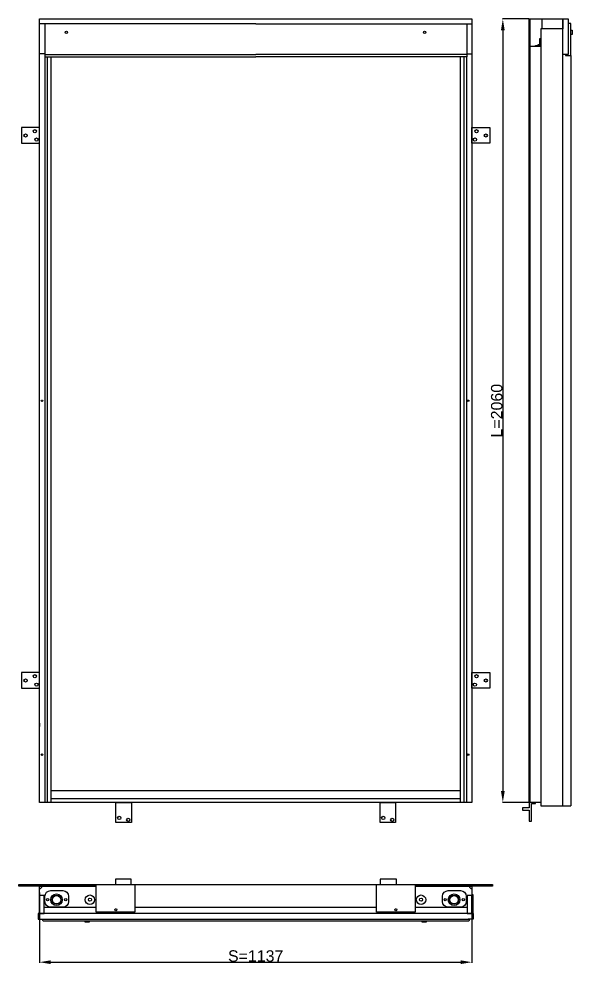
# Model space of a CAD drawing. Header units: millimetres. Extents: x 1035 to 7779, y 392 to 2878.
# Drawn here: x 4564 to 6018, y 393 to 2878 of the extents above; entities that cross this region are included whole.
import ezdxf

# ---------------------------------------------------------------- set-up
doc = ezdxf.new("R2010")
doc.units = ezdxf.units.MM
doc.layers.add('dim', color=4, linetype='Continuous')
doc.styles.get("Standard").update_dxf_attribs({"font": 'arial.ttf'})
doc.dimstyles.new('ISO-25', dxfattribs={"dimtxt": 2.5, "dimasz": 2.5, "dimexe": 1.25, "dimexo": 0.625, "dimtad": 1, "dimtxsty": 'Standard', "dimcen": 2.5, "dimadec": 0, "dimazin": 0, "dimtfac": 1, "dimtmove": 0, "dimatfit": 3, "dimfxl": 1, "dimarcsym": 0})

# ---------------------------------------------------------------- blocks, each defined once
blk = doc.blocks.new('*D8')
at = {"layer": 'Defpoints', "color": 0, "transparency": 16777216}
for p in [(5904.5, 2877.6), (5835.7, 817.6), (5904.5, 817.6)]:
    blk.add_point(p, dxfattribs=at)
at = {"layer": 'dim', "color": 0, "lineweight": -2, "transparency": 16777216}
for p, q in [((5903.9, 2877.6), (5834.5, 2877.6)), ((5835.7, 2847.6), (5835.7, 847.6)), ((5903.9, 817.6), (5834.5, 817.6))]:
    blk.add_line(p, q, dxfattribs=at)
at = {"layer": 'dim', "color": 0, "transparency": 16777216}
for points in [[(5830.7, 2847.6), (5840.7, 2847.6), (5835.7, 2877.6)], [(5830.7, 847.6), (5840.7, 847.6), (5835.7, 817.6)]]:
    blk.add_solid(points, dxfattribs=at)
at = {"layer": 'dim', "color": 0, "transparency": 16777216, "insert": (5819.8, 1847.6), "char_height": 30, "attachment_point": 5, "rotation": 90}
blk.add_mtext('L=2060', dxfattribs=at)
blk = doc.blocks.new('*D9')
at = {"layer": 'Defpoints', "color": 0, "transparency": 16777216}
for p in [(4617.5, 581.5), (5754.5, 581.5), (5754.5, 397.6)]:
    blk.add_point(p, dxfattribs=at)
at = {"layer": 'dim', "color": 0, "lineweight": -2, "transparency": 16777216}
for p, q in [((4617.5, 580.8), (4617.5, 396.3)), ((5754.5, 580.8), (5754.5, 396.3)), ((4647.5, 397.6), (5724.5, 397.6))]:
    blk.add_line(p, q, dxfattribs=at)
at = {"layer": 'dim', "color": 0, "transparency": 16777216}
for points in [[(4647.5, 402.6), (4647.5, 392.6), (4617.5, 397.6)], [(5724.5, 402.6), (5724.5, 392.6), (5754.5, 397.6)]]:
    blk.add_solid(points, dxfattribs=at)
at = {"layer": 'dim', "color": 0, "transparency": 16777216, "insert": (5186, 413.7), "char_height": 30, "attachment_point": 5}
blk.add_mtext('S=1137', dxfattribs=at)

msp = doc.modelspace()

# ---------------------------------------------------------------- linework, layer by layer
at = {"color": 0}
for p, q in [((4617.512, 2877.647), (5754.512, 2877.647)), ((4617.512, 817.647), (4617.512, 2877.647)), ((4631.347, 2864.671), (4617.512, 2864.671)), ((5191.818, 2877.647), (5754.516, 2877.647)), ((5740.677, 2864.671), (5754.512, 2864.671)), ((5754.512, 2877.647), (5754.512, 817.647)), ((5904.512, 817.647), (5904.512, 2877.647)), ((5904.512, 2877.647), (5938.763, 2877.647)), ((5905.784, 2875.368), (5904.512, 2875.368)), ((5905.784, 819.309), (5905.784, 2875.399)), ((5907.352, 2877.647), (5978.919, 2877.647)), ((5907.71, 817.647), (5907.71, 2877.678)), ((4631.347, 2785.586), (4617.512, 2785.586)), ((4631.347, 2784.346), (5186.012, 2784.346)), ((5740.677, 2784.346), (5186.012, 2784.346)), ((5740.677, 2785.586), (5754.512, 2785.586)), ((5935.5, 2805.006), (5907.71, 2805.006)), ((4631.347, 2777.53), (4631.347, 817.647)), ((4648.111, 817.647), (4648.111, 2777.53)), ((5723.913, 2777.53), (5723.913, 848.547)), ((5740.677, 817.647), (5740.677, 2777.53)), ((4617.512, 1026.374), (4617.512, 1017.104)), ((5723.913, 848.547), (4648.111, 848.547)), ((5723.913, 848.547), (5723.913, 817.647)), ((4648.111, 827.775), (5723.913, 827.775)), ((5754.512, 817.647), (4617.512, 817.647)), ((5905.784, 819.309), (5904.512, 819.309)), ((5935.5, 817.647), (5904.512, 817.647)), ((5911.358, 814.735), (5921.629, 814.735)), ((5921.629, 814.735), (5921.629, 817.647)), ((5993.616, 809.05), (6014.309, 809.05)), ((4766.79, 599.09), (4617.512, 599.09)), ((4617.512, 597.476), (4766.79, 597.476)), ((5754.512, 599.09), (5605.262, 599.09)), ((5605.262, 597.476), (5754.512, 597.476)), ((5757.745, 574.594), (5754.512, 574.594)), ((5757.745, 525.708), (5757.745, 574.594)), ((4617.512, 525.708), (4614.433, 525.708)), ((4614.433, 525.708), (4614.433, 510.591)), ((4766.79, 541.06), (4629.67, 541.06)), ((5503.785, 541.06), (4868.267, 541.06)), ((5742.354, 541.06), (5605.262, 541.06)), ((5754.512, 525.708), (5757.745, 525.708)), ((4614.433, 510.591), (4626.684, 510.591))]:
    msp.add_line(p, q, dxfattribs=at)
for points in [[(5186.012, 2864.671), (4631.347, 2864.671), (4631.347, 2777.53)], [(5186.012, 2864.671), (5740.677, 2864.671), (5740.677, 2777.53)], [(6000.698, 2784.51), (6000.698, 2781.587), (6014.309, 2781.587), (6014.309, 2865.971), (6007.387, 2865.971)], [(4631.347, 2777.53), (5186.012, 2777.53)], [(4638.143, 2777.53), (4638.143, 817.647)], [(5740.677, 2777.53), (5186.012, 2777.53)], [(5733.881, 817.647), (5733.881, 2777.53)], [(6014.309, 2781.618), (6014.309, 809.05)], [(5904.512, 817.647), (5904.512, 803.073), (5887.408, 803.073), (5887.408, 797.277), (5904.512, 797.277), (5904.512, 768.184), (5911.358, 768.184), (5911.358, 814.735)], [(5757.745, 525.708), (5757.745, 510.601), (5744.684, 510.591)]]:
    msp.add_lwpolyline(points, dxfattribs=at)
for points in [[(5993.616, 2851.382), (5938.763, 2851.382), (5938.763, 2877.647), (5993.616, 2877.647)], [(6007.387, 2784.51), (5993.616, 2784.51), (5993.616, 2877.647), (6007.387, 2877.647)], [(5935.5, 809.05), (5993.616, 809.05), (5993.616, 2851.413), (5935.5, 2851.413)], [(6014.309, 2848.498), (6017.781, 2848.498), (6017.781, 2836.878), (6014.309, 2836.878)], [(5928.553, 2810.69), (5935.5, 2810.69), (5935.5, 2807.948), (5928.553, 2807.948)], [(5935.5, 2825.201), (5932.027, 2825.201), (5932.027, 2810.69), (5935.5, 2810.69)], [(5921.594, 2807.948), (5935.5, 2807.948), (5935.5, 2805.006), (5921.594, 2805.006)], [(4617.512, 2591.899), (4570.212, 2591.899), (4570.212, 2551.028), (4617.512, 2551.028)], [(5754.512, 2591.899), (5801.812, 2591.899), (5801.812, 2551.028), (5754.512, 2551.028)], [(4617.512, 1158.941), (4570.212, 1158.941), (4570.212, 1118.07), (4617.512, 1118.07)], [(5754.512, 1158.941), (5801.812, 1158.941), (5801.812, 1118.07), (5754.512, 1118.07)], [(4818.779, 817.647), (4859.328, 817.647), (4859.328, 764.631), (4818.779, 764.631)], [(5512.834, 817.647), (5553.382, 817.647), (5553.382, 764.631), (5512.834, 764.631)], [(4563.609, 602.04), (4617.512, 602.04), (4617.512, 597.481), (4563.609, 597.481)], [(4617.512, 602.04), (5754.512, 602.04), (5754.512, 525.708), (4617.512, 525.708)], [(4868.267, 528.908), (4766.79, 528.908), (4766.79, 602.04), (4868.267, 602.04)], [(4817.495, 602.04), (4859.088, 602.04), (4859.088, 615.817), (4817.495, 615.817)], [(5605.262, 528.908), (5503.785, 528.908), (5503.785, 602.04), (5605.262, 602.04)], [(5513.223, 602.04), (5556.021, 602.04), (5556.021, 615.817), (5513.223, 615.817)], [(5754.512, 602.04), (5808.414, 602.04), (5808.414, 597.481), (5754.512, 597.481)], [(4629.67, 572.819), (4617.512, 572.819), (4617.512, 525.708), (4629.67, 525.708)], [(5754.512, 572.819), (5742.354, 572.819), (5742.354, 525.708), (5754.512, 525.708)], [(4626.684, 510.591), (5746.818, 510.591), (5746.818, 507.379), (5745.318, 505.879), (4628.184, 505.879), (4626.684, 507.379)], [(4737.431, 505.879), (4748.258, 505.879), (4748.258, 502.971), (4737.431, 502.971)], [(5623.773, 505.879), (5634.6, 505.879), (5634.6, 502.971), (5623.773, 502.971)]]:
    msp.add_lwpolyline(points, close=True, dxfattribs=at)
for points in [[(4647.131, 585.833), (4679.241, 585.833, -0.41421356), (4694.241, 570.833), (4694.241, 557.108, -0.41421356), (4679.241, 542.108), (4647.131, 542.108, -0.41421356), (4632.131, 557.108), (4632.131, 570.833, -0.41421356)], [(5692.218, 585.833), (5724.327, 585.833, -0.41421356), (5739.327, 570.833), (5739.327, 557.108, -0.41421356), (5724.327, 542.108), (5692.218, 542.108, -0.41421356), (5677.218, 557.108), (5677.218, 570.833, -0.41421356)]]:
    msp.add_lwpolyline(points, format="xyb", close=True, dxfattribs=at)
for centre, radius in [((4688.54, 2842.605), 3.204), ((5630.041, 2842.605), 3.204), ((4605.504, 2582.368), 4.148), ((5766.52, 2582.368), 4.148), ((4581.088, 2571.117), 4.148), ((4609.745, 2560.409), 4.148), ((5762.278, 2560.409), 4.148), ((5790.935, 2571.117), 4.148), ((4624.396, 1873.681), 1.992), ((5744.654, 1873.681), 1.992), ((4605.504, 1149.409), 4.148), ((5766.52, 1149.409), 4.148), ((4581.088, 1138.159), 4.148), ((4609.745, 1127.451), 4.148), ((5762.278, 1127.451), 4.148), ((5790.935, 1138.159), 4.148), ((4624.506, 943.144), 1.992), ((5744.654, 943.144), 1.992), ((4827.244, 776.926), 4.279), ((4850.938, 771.861), 4.279), ((5521.299, 776.926), 4.279), ((5544.992, 771.861), 4.279), ((4662.517, 561.755), 15.203), ((4662.517, 561.755), 11.707), ((4662.517, 561.755), 10.872), ((4750.411, 561.912), 12.348), ((5620.616, 561.912), 12.348), ((5707.603, 561.755), 15.203), ((5707.603, 561.755), 11.707), ((5707.603, 561.755), 10.872), ((4639.05, 562.08), 2.94), ((4686.74, 562.08), 2.94), ((4750.411, 561.912), 3.953), ((5620.616, 561.912), 3.953), ((5684.136, 562.08), 2.94), ((5731.826, 562.08), 2.94), ((4818.29, 535.612), 2.622), ((5554.552, 535.612), 2.622)]:
    msp.add_circle(centre, radius, dxfattribs=at)
for centre, radius, start, end in [((5911.658, 2877.344), 6.197, 198.595273, 230.437251), ((5911.472, 818.604), 6.197, 127.373999, 157.000347), ((4615.436, 598.955), 9.09, 283.196893, 350.638391), ((5756.587, 598.955), 9.09, 189.361609, 256.803107)]:
    msp.add_arc(centre, radius, start, end, dxfattribs=at)

# ---------------------------------------------------------------- dimensions: what is measured, and where the dimension line sits
at = {"layer": 'dim'}
dim = msp.add_linear_dim(base=(5835.726, 817.647), p1=(5904.512, 2877.647), p2=(5904.512, 817.647), angle=90, text='L=2060', dimstyle='ISO-25', override={"dimtxt": 30, "dimasz": 30}, dxfattribs=at)
dim.commit()
dim.dimension.update_dxf_attribs({"geometry": '*D8', "text_midpoint": (5819.784, 1847.647)})
dim = msp.add_linear_dim(base=(5754.512, 397.581), p1=(4617.512, 581.472), p2=(5754.512, 581.472), text='S=1137', dimstyle='ISO-25', override={"dimtxt": 30, "dimasz": 30}, dxfattribs=at)
dim.commit()
dim.dimension.update_dxf_attribs({"geometry": '*D9', "text_midpoint": (5186.012, 397.581), "dimtype": 160})

doc.saveas('drawing.dxf')
